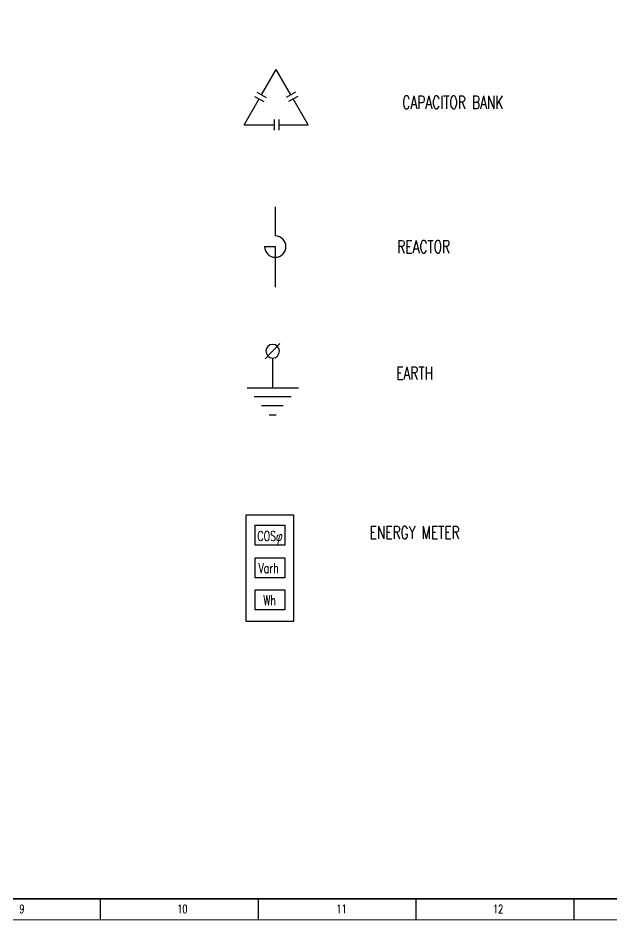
# Model space of a CAD drawing. Header units: millimetres. Extents: x 3292726 to 9250865, y 4220571 to 4816317.
# Drawn here: x 3738059 to 3935614, y 4222064 to 4522017 of the extents above; entities that cross this region are included whole.
import ezdxf
from ezdxf.enums import TextEntityAlignment as Align

# ---------------------------------------------------------------- set-up
doc = ezdxf.new("R2010")
doc.units = ezdxf.units.MM
doc.layers.add('Default', color=7, linetype='Continuous')
doc.layers.add('ELECTRICAL', color=7, linetype='Continuous')
doc.styles.add('HZTXT', font='simplexs.shx', dxfattribs={"width": 0.7, "bigfont": 'hztxt.shx'})
doc.styles.add('TEG BORDER', font='txt_qlt.shx', dxfattribs={"width": 0.7, "bigfont": 'hztxt.shx'})

# ---------------------------------------------------------------- blocks, each defined once
blk = doc.blocks.new('TEG BORDER A2')
at = {"linetype": 'Continuous'}
blk.add_line((5, 5), (489, 5), dxfattribs=at)
for p, q in [((334.12, 0), (334.12, 5)), ((371.25, 0), (371.25, 5)), ((408.37, 0), (408.37, 5)), ((445.5, 0), (445.5, 5))]:
    blk.add_line(p, q)
at = {"color": 5, "lineweight": 15}
blk.add_lwpolyline([(0, 420), (594, 420), (594, 0), (0, 0)], close=True, dxfattribs=at)
blk.add_lwpolyline([(5, 415), (589, 415), (589, 5), (5, 5)], close=True)
at = {"char_height": 2, "width": 2, "attachment_point": 7, "style": 'TEG BORDER'}
for s, insert in [('9', (315.05, 1.59)), ('\\pi2.2204e-016;10', (352.17, 1.59)), ('\\pi0.3;11', (389.3, 1.59)), ('\\pi2.2204e-016;12', (426.42, 1.59))]:
    blk.add_mtext(s, dxfattribs=dict(at, insert=insert))

msp = doc.modelspace()

# ---------------------------------------------------------------- linework, layer by layer
at = {"layer": 'Default', "color": 7, "linetype": 'Continuous', "lineweight": -3}
for p, q in [((3816884, 4346721), (3816884, 4353442)), ((3818209, 4353377), (3826823, 4353377)), ((3826823, 4346721), (3818209, 4346721)), ((3826823, 4335853), (3818209, 4335853)), ((3826823, 4325194), (3818209, 4325194))]:
    msp.add_line(p, q, dxfattribs=at)
for points in [[(3825157, 4413729), (3820237, 4408695)], [(3825042, 4411326), (3824813, 4412127), (3824356, 4412814), (3823669, 4413386), (3822754, 4413500), (3821839, 4413386), (3821153, 4412814), (3820695, 4412127), (3820466, 4411326), (3820695, 4410411), (3821153, 4409610), (3821839, 4409153), (3822754, 4408924), (3823669, 4409153), (3824356, 4409610), (3824813, 4410411), (3825042, 4411326)], [(3822754, 4408924), (3822754, 4398971)], [(3831334, 4398971), (3814289, 4398971)], [(3828932, 4395997), (3816577, 4395997)], [(3826301, 4393022), (3819093, 4393022)], [(3823898, 4389934), (3821610, 4389934)]]:
    msp.add_lwpolyline(points, dxfattribs=at)
for points in [[(3813903, 4356810), (3829641, 4356810), (3829641, 4321333), (3813903, 4321333)], [(3826775, 4346721), (3816925, 4346721), (3816925, 4353377), (3826775, 4353377)], [(3826775, 4335853), (3816925, 4335853), (3816925, 4342509), (3826775, 4342509)], [(3826775, 4325194), (3816925, 4325194), (3816925, 4331851), (3826775, 4331851)]]:
    msp.add_lwpolyline(points, close=True, dxfattribs=at)
at = {"layer": 'ELECTRICAL'}
for p, q in [((3819026, 4496442), (3823908, 4504897)), ((3828789, 4496442), (3823908, 4504897)), ((3817495, 4497326), (3820558, 4495558)), ((3830321, 4497326), (3827257, 4495558)), ((3813296, 4486517), (3818248, 4495094)), ((3816716, 4495978), (3819780, 4494210)), ((3831099, 4495978), (3828035, 4494210)), ((3834519, 4486517), (3829567, 4495094)), ((3823200, 4488285), (3823200, 4484748)), ((3824757, 4488285), (3824757, 4484748)), ((3813296, 4486517), (3823200, 4486517)), ((3824757, 4486517), (3834519, 4486517)), ((3823622, 4459225), (3823622, 4449534)), ((3820084, 4445997), (3823622, 4445997)), ((3823622, 4445997), (3823622, 4432556))]:
    msp.add_line(p, q, dxfattribs=at)
msp.add_arc((3823622, 4445997), 3537, 180, 90, dxfattribs=at)

# ---------------------------------------------------------------- block references
at = {"xscale": 1414.88734581748, "yscale": 1414.88734581748, "zscale": 1414.88734581748}
msp.add_blockref('TEG BORDER A2', (3292726, 4222064), dxfattribs=at)

# ---------------------------------------------------------------- texts
at = {"layer": 'Default', "color": 7, "lineweight": -3, "style": 'HZTXT', "width": 0.7}
for s, p in [('COSφ', (3817692, 4348112)), ('Varh', (3818030, 4337424)), ('Wh', (3819648, 4326756))]:
    msp.add_text(s, height=3276, dxfattribs=at).set_placement(p)
at = {"layer": 'ELECTRICAL', "lineweight": -3, "style": 'HZTXT', "width": 0.7}
for s, height, p in [('CAPACITOR BANK', 4244.66, (3882687, 4493971)), ('REACTOR', 4244.7, (3872995, 4445955)), ('EARTH', 4244.7, (3869953, 4403911)), ('ENERGY METER', 4244.66, (3869953, 4350886))]:
    msp.add_text(s, height=height, dxfattribs=at).set_placement(p, align=Align.MIDDLE_CENTER)

doc.saveas('drawing.dxf')
